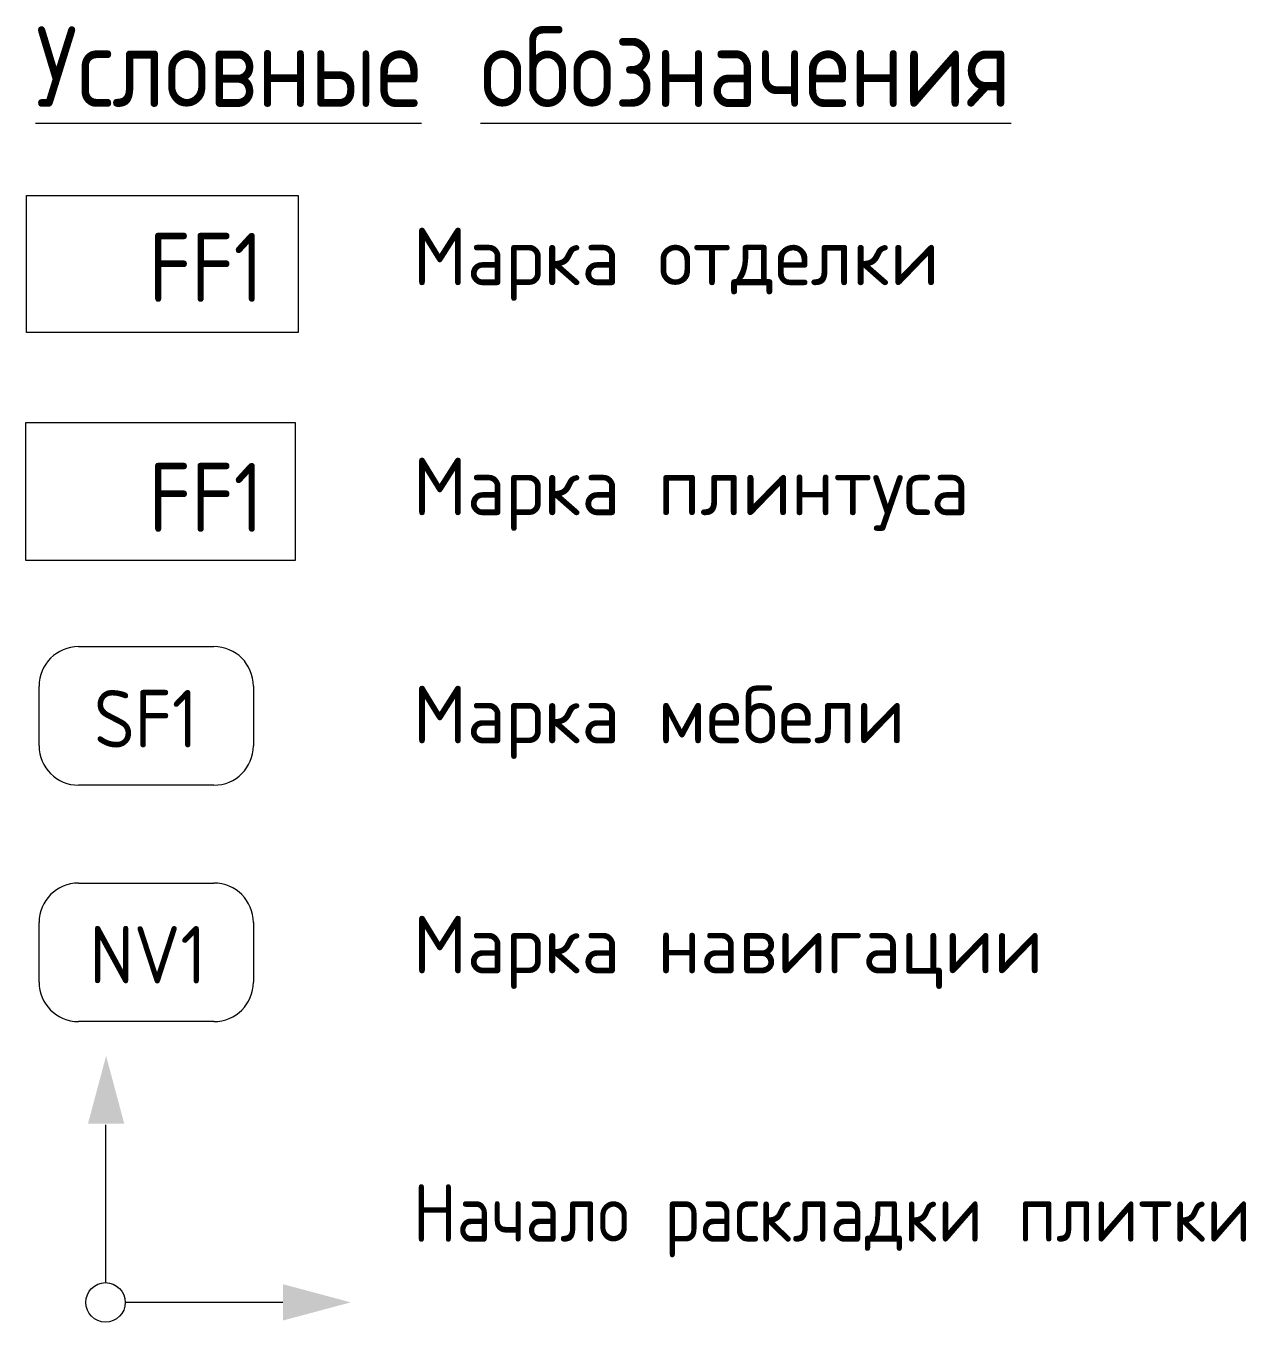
# Model space of a CAD drawing. Header units: millimetres. Extents: x 855 to 103073, y -1987 to 27400.
# Drawn here: x 855 to 4570, y -1987 to 1957 of the extents above; entities that cross this region are included whole.
import ezdxf

# ---------------------------------------------------------------- set-up
doc = ezdxf.new("R2010")
doc.units = ezdxf.units.MM
doc.layers.add('A-DETL', color=7, linetype='Continuous', lineweight=9)
doc.layers.add('G-ANNO-TEXT', color=7, linetype='Continuous', lineweight=9)
for name, color, linetype, lineweight, true_color in [('A-DETL-GENF-1', 1, 'Continuous', 9, 0xff0000), ('G-ANNO-TEXT-1', 7, 'Continuous', 9, 0x3c3c3c), ('G-ANNO-TEXT-2', 7, 'Continuous', 9, 0x008000), ('G-ANNO-TEXT-3', 1, 'Continuous', 9, 0xff0000)]:
    doc.layers.add(name, color=color, linetype=linetype, lineweight=lineweight, true_color=true_color)
doc.styles.add('GOST Common', font='GOST_Common.ttf', dxfattribs={"height": 175})
doc.styles.add('GOST Common_1', font='GOST_Common.ttf', dxfattribs={"width": 0.9, "height": 210})
doc.styles.add('GOST Common_2', font='GOST_Common.ttf', dxfattribs={"width": 0.9, "height": 245})
doc.styles.add('GOST Common_3', font='GOST_Common.ttf', dxfattribs={"width": 0.9, "height": 175})
doc.styles.add('ISOCPEUR', font='isocpeur.ttf', dxfattribs={"width": 0.9, "height": 175})

msp = doc.modelspace()

# ---------------------------------------------------------------- hatches: boundary and pattern name
at = {"layer": 'A-DETL-GENF-1'}
for points in [[(1043.9, -1383.9), (1154.6, -1383.9), (1099.3, -1177.4)], [(1637.5, -1982.5), (1844, -1927.2), (1637.5, -1871.9)]]:
    msp.add_hatch(color=256, dxfattribs=at).paths.add_polyline_path(points)

# ---------------------------------------------------------------- linework, layer by layer
at = {"layer": 'A-DETL'}
for p, q in [((855.1, 750.1), (1675.1, 750.1)), ((855.1, 330.1), (855.1, 750.1)), ((1675.1, 750.1), (1675.1, 330.1)), ((1675.1, 330.1), (855.1, 330.1)), ((1015.1, 68.3), (1427.6, 68.3)), ((895.1, -233.3), (895.1, -51.7)), ((1547.6, -51.7), (1547.6, -233.3)), ((1427.6, -353.3), (1015.1, -353.3)), ((1015.1, -651.3), (1427.6, -651.3)), ((895.1, -953), (895.1, -771.3)), ((1547.6, -771.3), (1547.6, -953)), ((1427.6, -1073), (1015.1, -1073)), ((1097.5, -1387.2), (1097.5, -1867.2)), ((1637.5, -1927.2), (1157.5, -1927.2))]:
    msp.add_line(p, q, dxfattribs=at)
msp.add_circle((1097.5, -1927.2), 60, dxfattribs=at)
for centre, start, end in [((1015.1, -51.7), 90, 180), ((1427.6, -51.7), 0, 90), ((1015.1, -233.3), 180, 270), ((1427.6, -233.3), 270, 0), ((1015.1, -771.3), 90, 180), ((1427.6, -771.3), 0, 90), ((1015.1, -953), 180, 270), ((1427.6, -953), 270, 0)]:
    msp.add_arc(centre, 120, start, end, dxfattribs=at)
at = {"layer": 'G-ANNO-TEXT-1', "flags": 128}
msp.add_lwpolyline([(856.7, 1441.6), (1683.8, 1441.6), (1683.8, 1024.4), (856.7, 1024.4)], close=True, dxfattribs=at)

# ---------------------------------------------------------------- texts
at = {"layer": 'G-ANNO-TEXT', "attachment_point": 1}
for s, insert, char_height, width, style in [('\\LУсловные', (884.7, 1955.6), 245, 1550.544, 'GOST Common_2'), ('\\L\\fGOST Common|b0|i0|c204|p34|;\\W.9;\\L ', (2164, 1955.6), 245, 90.911, 'GOST Common_2'), ('\\Lобозначения', (2239, 1955.6), 245, 2111.164, 'GOST Common_2'), ('Начало', (2033.4, -1567.6), 175, 863.658, 'GOST Common_3'), ('\\fGOST Common|b0|i0|c204|p34|;\\W.9; ', (2746, -1567.6), 175, 65.658, 'GOST Common_3'), ('\\fGOST Common|b0|i0|c204|p34|;\\W.9; ', (3821.1, -1567.6), 175, 65.658, 'GOST Common_3'), ('раскладки', (2800.1, -1567.6), 175, 1237.405, 'GOST Common_3'), ('плитки', (3875.3, -1567.6), 175, 853.557, 'GOST Common_3')]:
    msp.add_mtext(s, dxfattribs=dict(at, insert=insert, char_height=char_height, width=width, style=style))
at = {"layer": 'G-ANNO-TEXT-1', "attachment_point": 1}
for s, insert, char_height, width, style in [('Марка', (2033.4, 1343.2), 175, 830.548, 'GOST Common'), ('\\fGOST Common|b0|i0|c204|p34|; ', (2718.6, 1343.2), 175, 72.954, 'GOST Common'), ('   FF1   ', (884.7, 1327.3), 210, 929.316, 'GOST Common_1'), ('отделки', (2778.8, 1343.2), 175, 1099.915, 'GOST Common'), ('Марка', (2033.4, 643.2), 175, 830.548, 'GOST Common'), ('\\fGOST Common|b0|i0|c204|p34|; ', (2718.6, 643.2), 175, 72.954, 'GOST Common'), ('плинтуса', (2778.8, 643.2), 175, 1245.822, 'GOST Common'), ('Марка', (2033.4, -50.9), 175, 830.548, 'GOST Common'), ('\\fGOST Common|b0|i0|c204|p34|; ', (2718.6, -50.9), 175, 72.954, 'GOST Common'), ('мебели', (2778.8, -50.9), 175, 925.949, 'GOST Common'), ('Марка', (2033.4, -750.9), 175, 830.548, 'GOST Common'), ('\\fGOST Common|b0|i0|c204|p34|; ', (2718.6, -750.9), 175, 72.954, 'GOST Common'), ('навигации', (2778.8, -750.9), 175, 1414.177, 'GOST Common')]:
    msp.add_mtext(s, dxfattribs=dict(at, insert=insert, char_height=char_height, width=width, style=style))
at = {"layer": 'G-ANNO-TEXT-2', "char_height": 175, "attachment_point": 1, "style": 'ISOCPEUR'}
for s, insert, width in [('SF1', (1062.1, -63.7), 383.848), ('NV1', (1048.2, -782), 419.202)]:
    msp.add_mtext(s, dxfattribs=dict(at, insert=insert, width=width))
at = {"layer": 'G-ANNO-TEXT-3', "insert": (884.7, 627.3), "char_height": 210, "width": 929.316, "attachment_point": 1, "style": 'GOST Common_1'}
msp.add_mtext('   FF1   ', dxfattribs=at)

doc.saveas('drawing.dxf')
